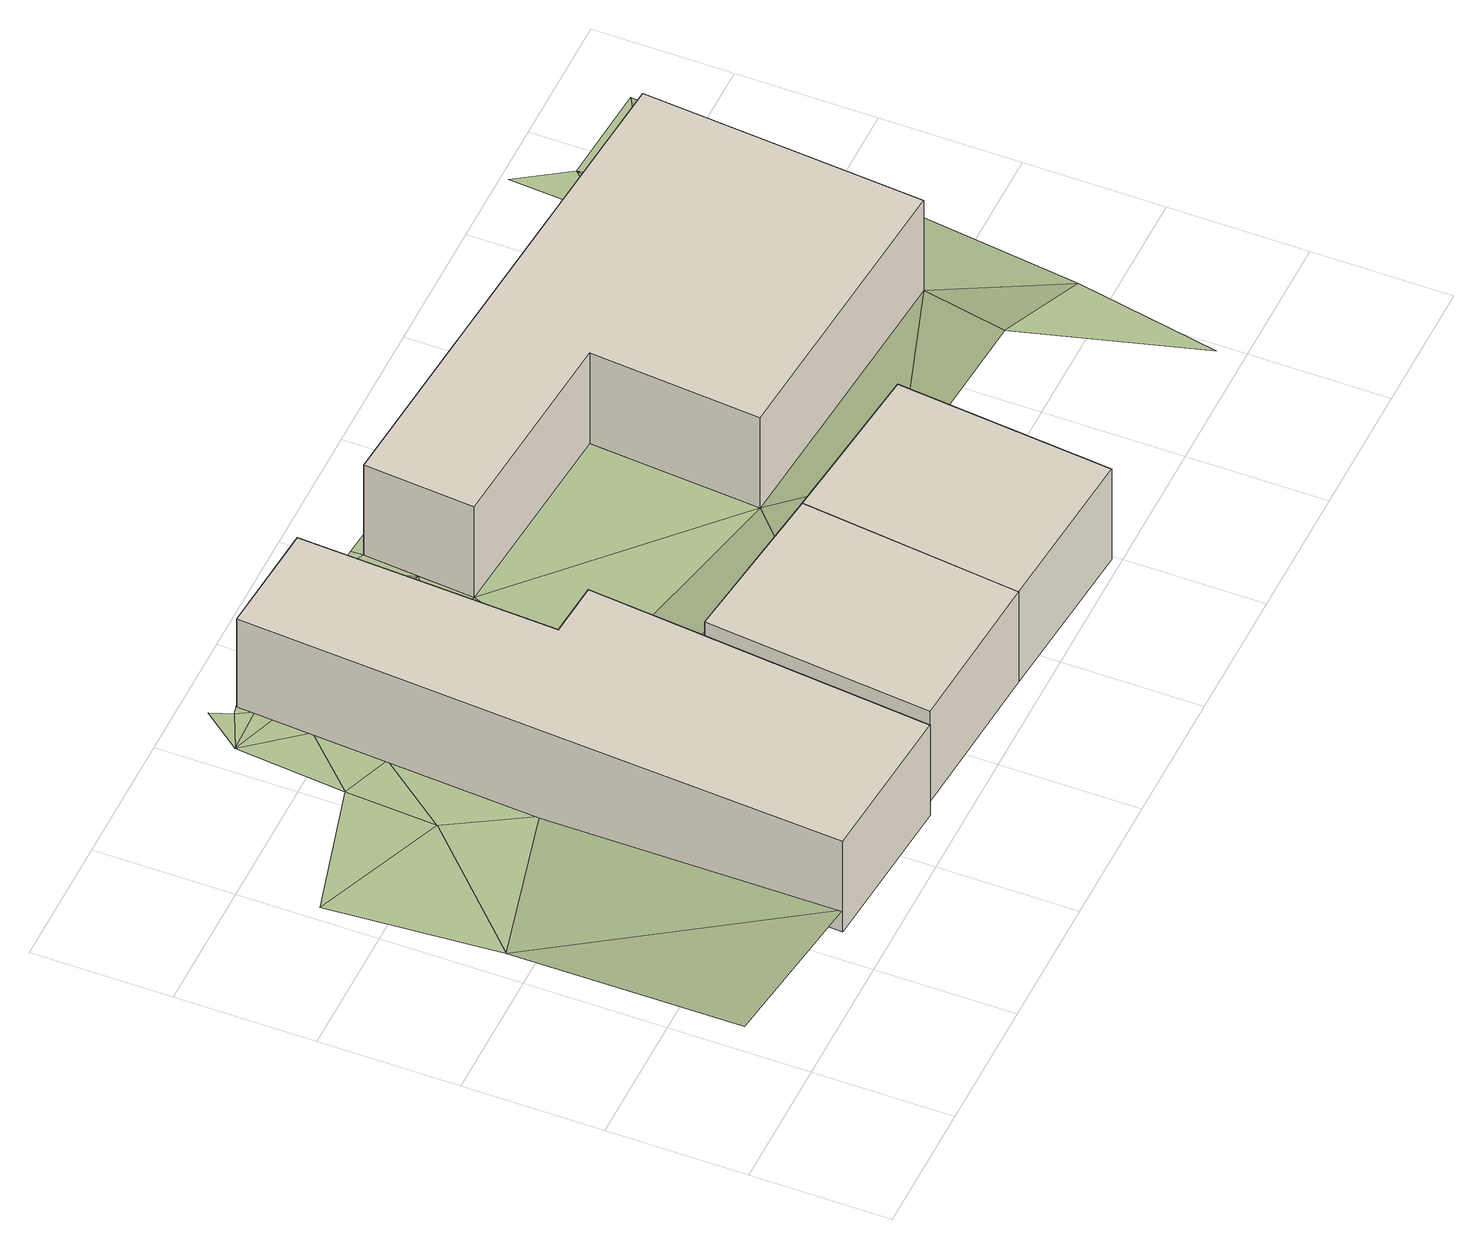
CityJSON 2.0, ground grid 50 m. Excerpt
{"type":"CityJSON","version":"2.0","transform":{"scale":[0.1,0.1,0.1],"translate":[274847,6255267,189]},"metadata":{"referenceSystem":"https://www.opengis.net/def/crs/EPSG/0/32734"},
"CityObjects":{
"building1":{"type":"Building","attributes":{"address":"21 Cornwall Street Woodstock Cape Town","building":"house","building:levels":1,"building_height":4.1,"roof_height":10.12,"ground_height":6.02,"plus_code":"4FRW3CFV+5CH"},"geometry":[{"type":"Solid","lod":"1","boundaries":[[[[0,1,2,3]],[[1,4,5,2]],[[4,6,7,5]],[[6,8,9,7]],[[8,10,11,9]],[[10,12,13,11]],[[12,0,3,13]],[[3,2,5,7,9,11,13]],[[12,10,8,6,4,1,0]]]]}]},
"building2":{"type":"Building","attributes":{"address":"23 Cornwall Street Woodstock Cape Town","building":"house","building:levels":1,"building_height":4.1,"roof_height":10.75,"ground_height":6.65,"plus_code":"4FRW3CFV+5F3"},"geometry":[{"type":"Solid","lod":"1","boundaries":[[[[14,15,16,17]],[[15,18,19,16]],[[18,20,21,19]],[[20,14,17,21]],[[17,16,19,21]],[[20,18,15,14]]]]}]},
"building3":{"type":"Building","attributes":{"address":"25 Cornwall Street Woodstock Cape Town","building":"house","building:levels":1,"building_height":4.1,"roof_height":10.75,"ground_height":6.65,"plus_code":"4FRW3CFV+5F5"},"geometry":[{"type":"Solid","lod":"1","boundaries":[[[[15,22,23,16]],[[22,24,25,23]],[[24,18,19,25]],[[18,15,16,19]],[[16,23,25,19]],[[18,24,22,15]]]]}]},
"building4":{"type":"Building","attributes":{"address":"Woodstock Cape Town","building":"house","building:levels":1,"building_height":4.1,"roof_height":10.12,"ground_height":6.02,"plus_code":"4FRW3CFV+5GP"},"geometry":[{"type":"Solid","lod":"1","boundaries":[[[[26,27,28,29]],[[27,30,31,28]],[[30,32,33,31]],[[32,34,35,33]],[[34,36,37,35]],[[36,26,29,37]],[[29,28,31,33,35,37]],[[36,34,32,30,27,26]]]]}]},
"terrain1":{"type":"TINRelief","geometry":[{"type":"CompositeSurface","lod":"1","boundaries":[[[38,39,40]],[[41,42,40]],[[40,39,43]],[[40,43,41]],[[41,44,42]],[[43,45,41]],[[41,45,44]],[[44,46,47]],[[46,44,45]],[[47,46,48]],[[49,47,50]],[[47,48,51]],[[47,51,50]],[[51,52,50]],[[53,54,55]],[[56,57,55]],[[57,56,58]],[[59,58,56]],[[58,59,60]],[[59,61,60]],[[62,4,1]],[[61,63,60]],[[63,61,64]],[[64,65,63]],[[65,64,66]],[[66,67,65]],[[67,66,68]],[[68,69,67]],[[69,68,70]],[[70,71,69]],[[72,71,70]],[[71,72,73]],[[73,72,74]],[[74,75,73]],[[20,18,1]],[[76,75,74]],[[62,1,26]],[[75,76,77]],[[6,77,76]],[[78,79,80]],[[6,81,77]],[[82,6,79]],[[83,80,84]],[[81,6,82]],[[79,78,82]],[[85,84,62]],[[81,82,86]],[[86,82,78]],[[80,83,78]],[[87,86,78]],[[87,78,83]],[[84,85,83]],[[85,62,26]],[[83,88,87]],[[83,89,88]],[[89,83,85]],[[26,1,30]],[[1,18,30]],[[89,85,36]],[[36,90,89]],[[36,91,90]],[[91,36,92]],[[92,93,91]],[[93,92,94]],[[94,95,93]],[[18,24,30]],[[95,94,96]],[[27,26,30]],[[97,95,96]],[[97,96,98]],[[98,99,97]],[[100,99,98]],[[99,100,101]],[[101,100,102]],[[102,103,101]],[[103,102,104]],[[32,30,24]],[[105,103,104]],[[104,106,105]],[[106,107,105]],[[107,106,108]],[[108,109,107]],[[24,110,32]],[[109,108,111]],[[111,112,109]],[[112,111,113]],[[113,114,112]],[[114,113,115]],[[115,116,114]],[[116,115,117]],[[110,118,119]],[[116,117,120]],[[117,121,120]],[[110,119,32]],[[121,122,120]],[[122,121,123]],[[123,124,122]],[[125,124,123]],[[124,125,126]],[[119,127,32]],[[126,125,128]],[[32,127,129]],[[130,126,128]],[[131,126,130]],[[129,127,132]],[[34,130,128]],[[132,133,34]],[[127,133,132]],[[134,130,34]],[[34,133,134]]]}]}
},
"vertices":[
[1274,922,21],[1316,1344,21],[1316,1344,431],[1274,922,431],[1113,1360,21],[1113,1360,431],[1160,2288,21],[1160,2288,431],[749,2321,21],[749,2321,431],[604,151,21],[604,151,431],[1193,103,21],[1193,103,431],
[1193,103,84],[1796,56,84],[1796,56,494],[1193,103,494],[1885,847,84],[1885,847,494],[1274,922,84],[1274,922,494],
[2417,2,84],[2417,2,494],[2494,780,84],[2494,780,494],
[1509,1825,21],[2288,1760,21],[2288,1760,431],[1509,1825,431],[2238,1146,21],[2238,1146,431],[3338,1056,21],[3338,1056,431],[3421,2068,21],[3421,2068,431],[1542,2223,21],[1542,2223,431],
[1,231,120],[604,151,120],[71,1090,39],[509,1520,39],[24,1716,39],[676,1236,39],[530,1849,39],[713,1779,39],[731,2050,39],[569,2247,39],[740,2186,39],[681,2389,39],[710,2312,39],[744,2253,39],[749,2321,39],[843,2326,39],[824,2315,39],[848,2313,39],[898,2309,39],[867,2324,39],[892,2322,39],[923,2307,39],[942,2318,39],[948,2305,39],[1137,1824,21],[967,2315,39],[975,2303,39],[992,2313,39],[1001,2301,39],[1017,2311,39],[1028,2299,21],[1042,2309,21],[1054,2297,21],[1067,2307,21],[1081,2295,21],[1092,2305,21],[1107,2293,21],[1117,2303,21],[1134,2290,21],[1141,2301,21],[1213,2257,21],[1158,2238,21],[1155,2188,21],[1166,2299,21],[1178,2285,21],[1286,2228,21],[1150,2089,21],[1525,2024,21],[1191,2296,21],[1241,2292,21],[1341,2284,21],[1440,2275,21],[1540,2267,21],[1640,2258,21],[1642,2215,21],[1739,2250,21],[1742,2207,21],[1839,2242,21],[1877,2196,21],[1939,2233,21],[2012,2185,21],[2038,2225,21],[2130,2175,21],[2138,2216,21],[2247,2165,21],[2337,2199,21],[2364,2156,21],[2464,2189,21],[2482,2146,21],[2591,2178,21],[2599,2136,21],[2654,2173,21],[3220,723,84],[2658,2131,21],[2717,2167,21],[2717,2126,21],[2781,2162,21],[2834,2117,21],[2844,2156,21],[2893,2112,21],[3405,67,84],[3507,591,84],[2944,2148,21],[2952,2107,21],[3043,2140,21],[3087,2096,21],[3143,2131,21],[3222,2085,21],[3242,2123,21],[3710,1638,5],[3322,2077,21],[3388,1670,21],[3389,2283,21],[3267,2467,21],[3405,1869,21],[3741,1950,5],[3773,2262,5]
]}
